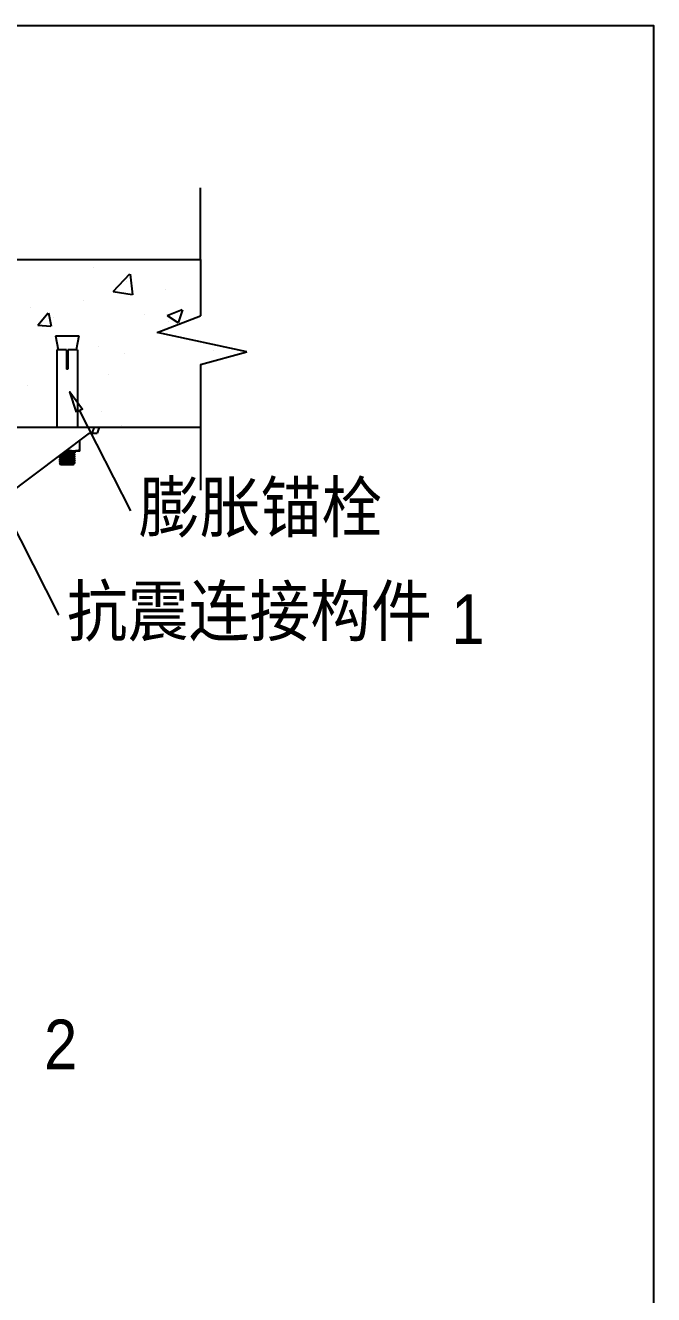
# Model space of a CAD drawing. Extents: x 921423 to 1291758, y 534425 to 1049953.
# Drawn here: x 1131773 to 1133991, y 863971 to 868450 of the extents above; entities that cross this region are included whole.
import ezdxf

# ---------------------------------------------------------------- set-up
doc = ezdxf.new("R2010")
doc.units = 0
doc.header["$LTSCALE"] = 1000
doc.header["$MEASUREMENT"] = 0
for name, color, linetype in [('02___PRT_ALL_AXES', 7, 'Continuous'), ('11122', 7, 'Continuous'), ('图框', 7, 'Continuous')]:
    doc.layers.add(name, color=color, linetype=linetype)
doc.styles.add('_TEL_DIM', font='SIMPLEX', dxfattribs={"width": 0.8, "height": 3.5, "bigfont": 'HZTXT'})

msp = doc.modelspace()

# ---------------------------------------------------------------- linework, layer by layer
at = {"color": 0, "linetype": 'Continuous'}
for p, q in [((1131883.5, 867305.1), (1131883.5, 867236.9)), ((1131917.5, 867305.1), (1131883.5, 867305.1)), ((1131917.5, 867305.1), (1131917.5, 867236.9)), ((1131922.1, 867305.1), (1131922.1, 867236.9)), ((1131956.2, 867305.1), (1131922.1, 867305.1)), ((1131956.2, 867305.1), (1131956.2, 867236.9)), ((1131883.4, 867236.9), (1131883.4, 867032)), ((1131883.5, 867236.9), (1131883.4, 867236.9)), ((1131922.1, 867236.9), (1131917.5, 867236.9)), ((1131956.2, 867236.9), (1131956.2, 867032)), ((1131956.2, 867236.9), (1131956.2, 867236.9)), ((1131612.5, 867032), (1132033.2, 867032)), ((1131703.6, 866788.4), (1131999.5, 867011.5)), ((1131999.5, 867011.5), (1132025.8, 867011.5)), ((1132015.1, 867032), (1132007.2, 867011.5)), ((1132033.2, 867032), (1132025.8, 867011.5)), ((1131892.5, 866925.4), (1131892.6, 866925.5)), ((1131892.5, 866925.4), (1131892.5, 866923.6)), ((1131892.6, 866923.5), (1131892.5, 866923.6)), ((1131892.5, 866918.1), (1131892.6, 866918.2)), ((1131892.5, 866918.1), (1131892.5, 866916.3)), ((1131892.6, 866916.2), (1131892.5, 866916.3)), ((1131892.6, 866931), (1131892.9, 866931.1)), ((1131892.6, 866930.8), (1131896.4, 866928.6)), ((1131896.5, 866927.8), (1131892.6, 866925.5)), ((1131892.6, 866923.5), (1131896.4, 866921.3)), ((1131896.5, 866920.5), (1131892.6, 866918.2)), ((1131892.6, 866916.2), (1131896.4, 866914)), ((1131896.5, 866913.2), (1131892.6, 866910.9)), ((1131896.4, 866928.6), (1131896.4, 866927.7)), ((1131896.4, 866921.3), (1131896.4, 866920.4)), ((1131896.4, 866914), (1131896.4, 866913.1)), ((1131896.5, 866920.5), (1131896.6, 866920.5)), ((1131896.5, 866913.2), (1131896.6, 866913.3)), ((1131914, 866947), (1131930.3, 866947.7)), ((1131942.7, 866924.7), (1131943.1, 866924.8)), ((1131942.8, 866939.3), (1131943.1, 866939.4)), ((1131942.9, 866946.6), (1131943.1, 866946.7)), ((1131943, 866917.5), (1131943.1, 866917.6)), ((1131943.1, 866946.7), (1131944.8, 866947.7)), ((1131943.1, 866939.4), (1131947.1, 866941.7)), ((1131943.1, 866932.1), (1131947.1, 866934.4)), ((1131943.1, 866924.8), (1131947.1, 866927.1)), ((1131943.1, 866917.6), (1131947.1, 866919.9)), ((1131943.1, 866910.3), (1131947.1, 866912.6)), ((1131943.2, 866945.9), (1131943.2, 866946.8)), ((1131947.1, 866943.7), (1131943.2, 866945.9)), ((1131943.2, 866938.6), (1131943.2, 866939.5)), ((1131947.1, 866936.4), (1131943.2, 866938.6)), ((1131943.2, 866931.3), (1131943.2, 866932.2)), ((1131947.1, 866929.1), (1131943.2, 866931.4)), ((1131943.2, 866924), (1131943.2, 866924.9)), ((1131947.1, 866921.8), (1131943.2, 866924.1)), ((1131943.2, 866916.8), (1131943.2, 866917.7)), ((1131947.1, 866914.6), (1131943.2, 866916.8)), ((1131947.1, 866943.6), (1131947.1, 866943.7)), ((1131947.1, 866943.6), (1131947.1, 866941.8)), ((1131947.1, 866941.7), (1131947.1, 866941.8)), ((1131947.1, 866936.3), (1131947.1, 866936.4)), ((1131947.1, 866936.3), (1131947.1, 866934.5)), ((1131947.1, 866934.4), (1131947.1, 866934.5)), ((1131947.1, 866929), (1131947.1, 866929.1)), ((1131947.1, 866929), (1131947.1, 866927.2)), ((1131947.1, 866927.1), (1131947.1, 866927.2)), ((1131947.1, 866921.8), (1131947.1, 866919.9)), ((1131947.1, 866921.8), (1131947.1, 866921.8)), ((1131947.1, 866919.9), (1131947.1, 866919.9)), ((1131947.1, 866914.5), (1131947.1, 866914.6)), ((1131947.1, 866914.5), (1131947.1, 866912.7)), ((1131947.1, 866912.6), (1131947.1, 866912.7)), ((1131892.5, 866910.8), (1131892.6, 866910.9)), ((1131892.5, 866910.8), (1131892.5, 866909)), ((1131892.6, 866908.9), (1131892.5, 866909)), ((1131892.6, 866908.9), (1131896.4, 866906.7)), ((1131896.5, 866905.9), (1131893.1, 866903.9)), ((1131893.1, 866903.9), (1131893.1, 866903.9)), ((1131897, 866899.9), (1131893.1, 866903.9)), ((1131896.4, 866906.7), (1131896.4, 866905.8)), ((1131896.5, 866905.9), (1131896.6, 866906)), ((1131942.6, 866899.9), (1131897, 866899.9)), ((1131939.1, 866904.5), (1131900.5, 866904.5)), ((1131922.9, 866900.5), (1131905.6, 866900.5)), ((1131942.6, 866899.9), (1131944.2, 866901.6)), ((1131943, 866910.2), (1131943.1, 866910.3)), ((1131943.1, 866903), (1131947.1, 866905.3)), ((1131943.2, 866909.5), (1131943.2, 866910.4)), ((1131947.1, 866907.3), (1131943.2, 866909.5)), ((1131943.2, 866902.2), (1131943.2, 866903.1)), ((1131943.6, 866902), (1131943.2, 866902.2)), ((1131944.2, 866901.6), (1131943.6, 866902)), ((1131944.2, 866901.6), (1131944.2, 866901.6)), ((1131947.1, 866907.2), (1131947.1, 866907.3)), ((1131947.1, 866905.4), (1131947.1, 866905.3))]:
    msp.add_line(p, q, dxfattribs=at)
at = {"color": 0}
for points in [[(1132390.7, 867623.6), (1132390.7, 867877.4)], [(1132390.7, 867623.6), (1132390.7, 867425.4)], [(1132238.4, 867366.5), (1132390.7, 867425.4)], [(1132554.6, 867297.9), (1132238.4, 867366.5)], [(1132390.7, 867254), (1132554.6, 867297.9)], [(1132390.7, 867254), (1132390.7, 867032)], [(1132390.7, 867032), (1132390.7, 866809.9)]]:
    msp.add_lwpolyline(points, dxfattribs=at)
at = {"color": 4}
msp.add_lwpolyline([(1131952.6, 867085.1), (1131929.9, 867157.1), (1131974.7, 867096.3)], close=True, dxfattribs=at)
at = {"color": 4, "extrusion": (0.891649, 0.452728, 0)}
for points, elevation in [([(260668.1, 0), (260272.4, 0)], 1401870.2), ([(260455.8, 0), (260060.1, 0)], 1401477.6)]:
    msp.add_lwpolyline(points, dxfattribs=dict(at, elevation=elevation))
at = {"color": 4, "extrusion": (0, 1, 0)}
for points, elevation in [([(-1132142.8, 0), (-1132143, 0)], 866737.9), ([(-1131888.8, 0), (-1131889, 0)], 866370.8)]:
    msp.add_lwpolyline(points, dxfattribs=dict(at, elevation=elevation))
at = {"color": 0, "linetype": 'Continuous'}
for points, knots in [([(1131892.5, 866923.6), (1131892.5, 866923.6), (1131892.7, 866923.7), (1131892.9, 866923.8), (1131893, 866923.8)], [0, 0, 0, 0, 0.298239, 1, 1, 1, 1]), ([(1131892.5, 866916.3), (1131892.5, 866916.4), (1131892.7, 866916.5), (1131892.9, 866916.5), (1131893, 866916.5)], [0, 0, 0, 0, 0.298239, 1, 1, 1, 1]), ([(1131892.6, 866925.5), (1131892.9, 866925.7), (1131894.1, 866925.8), (1131896.4, 866926.1), (1131899.8, 866926.3), (1131906.2, 866926.6), (1131915.3, 866927), (1131922.9, 866927.4), (1131926.9, 866927.5)], [0, 0, 0, 0, 0.032638, 0.101442, 0.203432, 0.333776, 0.653535, 1, 1, 1, 1]), ([(1131892.6, 866918.2), (1131892.8, 866918.4), (1131893.8, 866918.5), (1131895.6, 866918.7), (1131898.3, 866918.9), (1131903.3, 866919.2), (1131910.9, 866919.6), (1131920.6, 866920), (1131928.9, 866920.3), (1131935.1, 866920.6), (1131939.1, 866920.8), (1131942.3, 866921.1), (1131944.8, 866921.2), (1131946.1, 866921.5), (1131947.1, 866921.6), (1131947.1, 866921.7)], [0, 0, 0, 0, 0.016512, 0.050292, 0.100301, 0.164763, 0.327307, 0.514583, 0.699638, 0.782888, 0.85584, 0.915856, 0.960781, 0.989043, 1, 1, 1, 1]), ([(1131892.6, 866910.9), (1131892.8, 866911.1), (1131893.8, 866911.2), (1131895.6, 866911.4), (1131898.3, 866911.6), (1131903.3, 866911.9), (1131910.9, 866912.3), (1131920.6, 866912.7), (1131928.9, 866913), (1131935.1, 866913.3), (1131939.1, 866913.5), (1131942.3, 866913.8), (1131944.8, 866913.9), (1131946.1, 866914.2), (1131947.1, 866914.3), (1131947.1, 866914.5)], [0, 0, 0, 0, 0.01651, 0.050286, 0.10029, 0.164748, 0.327289, 0.514557, 0.699619, 0.782875, 0.855829, 0.915847, 0.960775, 0.989041, 1, 1, 1, 1]), ([(1131892.9, 866931.1), (1131894.3, 866931.4), (1131898.5, 866931.6), (1131906, 866932.1), (1131915.9, 866932.5), (1131923.2, 866932.8), (1131926.9, 866933)], [0, 0, 0, 0, 0.125707, 0.362555, 0.671189, 1, 1, 1, 1]), ([(1131893, 866923.8), (1131894.2, 866924.1), (1131897.6, 866924.3), (1131903.8, 866924.7), (1131912.1, 866925.1), (1131921.4, 866925.5), (1131930.5, 866925.9), (1131938.2, 866926.1), (1131943.5, 866926.8), (1131946.3, 866926.7), (1131947.1, 866927.1)], [0, 0, 0, 0, 0.066545, 0.187525, 0.347688, 0.52668, 0.701727, 0.850561, 0.954288, 1, 1, 1, 1]), ([(1131893, 866916.5), (1131894.2, 866916.8), (1131897.6, 866917), (1131903.8, 866917.4), (1131912.1, 866917.8), (1131921.4, 866918.2), (1131930.5, 866918.6), (1131938.2, 866918.9), (1131943.5, 866919.5), (1131946.3, 866919.4), (1131947.1, 866919.9)], [0, 0, 0, 0, 0.066545, 0.187525, 0.347688, 0.52668, 0.701727, 0.850561, 0.954288, 1, 1, 1, 1]), ([(1131893, 866909.2), (1131894.2, 866909.5), (1131897.6, 866909.7), (1131903.8, 866910.1), (1131912.1, 866910.5), (1131921.4, 866910.9), (1131930.5, 866911.3), (1131938.2, 866911.6), (1131943.5, 866912.2), (1131946.3, 866912.2), (1131947.1, 866912.6)], [0, 0, 0, 0, 0.066545, 0.187525, 0.347688, 0.52668, 0.701727, 0.850561, 0.954288, 1, 1, 1, 1]), ([(1131895.6, 866933.3), (1131899.9, 866933.6), (1131907.1, 866934), (1131917.3, 866934.4), (1131926, 866934.8), (1131933.9, 866935.1), (1131939.8, 866935.4), (1131943.4, 866935.7), (1131945.4, 866935.9), (1131946.4, 866936.1), (1131947.1, 866936.2), (1131947.1, 866936.3)], [0, 0, 0, 0, 0.250517, 0.419044, 0.592957, 0.753469, 0.883207, 0.931995, 0.968222, 0.99097, 1, 1, 1, 1]), ([(1131896.4, 866928.6), (1131896.4, 866928.8), (1131897.6, 866928.9), (1131899.1, 866929.2), (1131902.1, 866929.4), (1131905.8, 866929.7), (1131910.3, 866929.9), (1131917.1, 866930.3), (1131922.3, 866930.5), (1131925.9, 866930.7)], [0, 0, 0, 0, 0.022535, 0.084109, 0.182504, 0.312746, 0.468097, 0.640481, 1, 1, 1, 1]), ([(1131896.4, 866921.3), (1131896.4, 866921.5), (1131897.2, 866921.6), (1131898.2, 866921.8), (1131900.2, 866922), (1131903.9, 866922.3), (1131909.8, 866922.6), (1131917.6, 866923), (1131925.8, 866923.4), (1131933.1, 866923.8), (1131938.7, 866924.2), (1131941.7, 866924.5), (1131942.7, 866924.7)], [0, 0, 0, 0, 0.009661, 0.035285, 0.076606, 0.132329, 0.27916, 0.456237, 0.63989, 0.80556, 0.931127, 1, 1, 1, 1]), ([(1131896.4, 866914), (1131896.4, 866914.2), (1131897.2, 866914.3), (1131898.2, 866914.5), (1131900.3, 866914.7), (1131904.2, 866915), (1131910.3, 866915.4), (1131918.3, 866915.8), (1131926.6, 866916.2), (1131933.9, 866916.5), (1131939.2, 866917), (1131942.1, 866917.2), (1131943, 866917.5)], [0, 0, 0, 0, 0.00996, 0.036465, 0.079183, 0.136713, 0.287797, 0.468792, 0.654522, 0.819152, 0.939813, 1, 1, 1, 1]), ([(1131896.5, 866927.8), (1131896.8, 866927.9), (1131897.9, 866928.1), (1131899.9, 866928.3), (1131902.8, 866928.6), (1131908.2, 866928.9), (1131916, 866929.3), (1131922.5, 866929.6), (1131925.9, 866929.8)], [0, 0, 0, 0, 0.034602, 0.104637, 0.207191, 0.337502, 0.655794, 1, 1, 1, 1]), ([(1131896.6, 866920.5), (1131897.5, 866920.9), (1131900.3, 866921), (1131905.5, 866921.5), (1131912.9, 866921.9), (1131921.2, 866922.3), (1131929.3, 866922.7), (1131935.4, 866923), (1131939.3, 866923.4), (1131941.4, 866923.5), (1131942.4, 866923.8), (1131943.2, 866923.9), (1131943.2, 866924)], [0, 0, 0, 0, 0.058178, 0.177696, 0.342072, 0.528279, 0.710185, 0.862261, 0.920214, 0.963261, 0.989972, 1, 1, 1, 1]), ([(1131896.6, 866913.3), (1131897.5, 866913.6), (1131900.3, 866913.7), (1131905.6, 866914.2), (1131912.9, 866914.6), (1131921.2, 866915), (1131929.3, 866915.4), (1131935.4, 866915.8), (1131939.3, 866916.1), (1131941.4, 866916.3), (1131942.4, 866916.5), (1131943.2, 866916.6), (1131943.2, 866916.8)], [0, 0, 0, 0, 0.058612, 0.178378, 0.342809, 0.528913, 0.710622, 0.862483, 0.920345, 0.96332, 0.989987, 1, 1, 1, 1]), ([(1131898.6, 866935.5), (1131902.2, 866935.9), (1131908.3, 866936.2), (1131917, 866936.7), (1131924.6, 866937), (1131931.6, 866937.4), (1131936.8, 866937.7), (1131940, 866938), (1131941.7, 866938.2), (1131942.5, 866938.4), (1131943.2, 866938.5), (1131943.2, 866938.6)], [0, 0, 0, 0, 0.242212, 0.410983, 0.587038, 0.750409, 0.882592, 0.932139, 0.968703, 0.991337, 1, 1, 1, 1]), ([(1131900, 866936.5), (1131903.5, 866936.9), (1131911.6, 866937.3), (1131923.7, 866937.9), (1131933.8, 866938.4), (1131940, 866938.9), (1131942.1, 866939.1), (1131942.8, 866939.3)], [0, 0, 0, 0, 0.245076, 0.566382, 0.851214, 0.947229, 1, 1, 1, 1]), ([(1131903.6, 866939.2), (1131908.1, 866939.5), (1131917.3, 866939.9), (1131928.6, 866940.3), (1131937, 866940.8), (1131941.8, 866941), (1131944.9, 866941.4), (1131946.6, 866941.5), (1131947.1, 866941.7)], [0, 0, 0, 0, 0.308827, 0.635169, 0.776179, 0.888767, 0.965062, 1, 1, 1, 1]), ([(1131906.3, 866941.2), (1131910.8, 866941.4), (1131917.6, 866941.7), (1131926.7, 866942.1), (1131933.1, 866942.4), (1131938.6, 866942.7), (1131942.5, 866942.9), (1131944.8, 866943.1), (1131946, 866943.3), (1131946.7, 866943.4), (1131947.1, 866943.5), (1131947.1, 866943.6)], [0, 0, 0, 0, 0.331322, 0.502681, 0.662547, 0.8002, 0.906455, 0.945524, 0.974313, 0.992427, 1, 1, 1, 1]), ([(1131909.3, 866943.5), (1131913.2, 866943.7), (1131919, 866944), (1131926.5, 866944.4), (1131931.9, 866944.7), (1131936.3, 866945), (1131940, 866945.2), (1131941.7, 866945.6), (1131943.2, 866945.6), (1131943.2, 866945.9)], [0, 0, 0, 0, 0.339084, 0.51131, 0.670531, 0.806527, 0.910603, 0.976207, 1, 1, 1, 1]), ([(1131910.7, 866944.5), (1131914.1, 866944.7), (1131920.9, 866945), (1131930.3, 866945.5), (1131937.6, 866946), (1131941.6, 866946.2), (1131942.9, 866946.6)], [0, 0, 0, 0, 0.320091, 0.632804, 0.875522, 1, 1, 1, 1]), ([(1131925.9, 866930.7), (1131928, 866930.8), (1131932, 866931.1), (1131937.2, 866931.3), (1131940.7, 866931.8), (1131942.6, 866931.8), (1131943.1, 866932.1)], [0, 0, 0, 0, 0.376983, 0.686674, 0.900671, 1, 1, 1, 1]), ([(1131925.9, 866929.8), (1131928.2, 866929.9), (1131932.3, 866930.1), (1131937.2, 866930.5), (1131940.2, 866930.7), (1131941.8, 866930.9), (1131942.6, 866931.1), (1131943.2, 866931.2), (1131943.2, 866931.3)], [0, 0, 0, 0, 0.398329, 0.71773, 0.836924, 0.924724, 0.979055, 1, 1, 1, 1]), ([(1131926.9, 866933), (1131929.4, 866933.1), (1131934.1, 866933.3), (1131940.2, 866933.6), (1131944.3, 866934.1), (1131946.5, 866934.1), (1131947.1, 866934.4)], [0, 0, 0, 0, 0.380207, 0.691469, 0.904544, 1, 1, 1, 1]), ([(1131926.9, 866927.5), (1131931.2, 866927.7), (1131937.8, 866928.2), (1131944.4, 866928.3), (1131946.7, 866928.8)], [0, 0, 0, 0, 0.654767, 1, 1, 1, 1]), ([(1131946.7, 866928.8), (1131946.8, 866928.9), (1131946.9, 866928.9), (1131947.1, 866929), (1131947.1, 866929)], [0, 0, 0, 0, 0.697807, 1, 1, 1, 1]), ([(1131947.1, 866943.6), (1131947.1, 866943.6), (1131947.1, 866943.6), (1131947.1, 866943.6), (1131947.1, 866943.6)], [0, 0, 0, 0, 0.504695, 1, 1, 1, 1]), ([(1131947.1, 866936.3), (1131947.1, 866936.3), (1131947.1, 866936.3), (1131947.1, 866936.3), (1131947.1, 866936.3)], [0, 0, 0, 0, 0.504683, 1, 1, 1, 1]), ([(1131947.1, 866921.7), (1131947.1, 866921.7), (1131947.1, 866921.8), (1131947.1, 866921.8), (1131947.1, 866921.8)], [0, 0, 0, 0, 0.504685, 1, 1, 1, 1]), ([(1131947.1, 866914.5), (1131947.1, 866914.5), (1131947.1, 866914.5), (1131947.1, 866914.5), (1131947.1, 866914.5)], [0, 0, 0, 0, 0.504701, 1, 1, 1, 1]), ([(1131892.5, 866909), (1131892.5, 866909.1), (1131892.7, 866909.2), (1131892.9, 866909.2), (1131893, 866909.2)], [0, 0, 0, 0, 0.298239, 1, 1, 1, 1]), ([(1131900.5, 866904.5), (1131898.7, 866904.4), (1131896.5, 866904.4), (1131894, 866904.1), (1131893.3, 866904), (1131893.1, 866903.9)], [0, 0, 0, 0, 0.708548, 0.909958, 1, 1, 1, 1]), ([(1131896.4, 866906.7), (1131897.3, 866907.2), (1131899.3, 866907.3), (1131903.1, 866907.7), (1131908, 866907.9), (1131913.9, 866908.3), (1131919.7, 866908.5), (1131925.5, 866908.8), (1131931.4, 866909.2), (1131936.2, 866909.4), (1131940.1, 866909.8), (1131942.1, 866909.9), (1131943, 866910.2)], [0, 0, 0, 0, 0.062158, 0.1246, 0.249703, 0.374756, 0.499823, 0.624889, 0.749951, 0.87503, 0.937526, 1, 1, 1, 1]), ([(1131896.6, 866906), (1131897.5, 866906.3), (1131900.3, 866906.4), (1131905.6, 866907), (1131913, 866907.3), (1131921.2, 866907.7), (1131929.3, 866908.1), (1131935.4, 866908.5), (1131939.3, 866908.8), (1131941.4, 866909), (1131942.4, 866909.2), (1131943.2, 866909.3), (1131943.2, 866909.5)], [0, 0, 0, 0, 0.059088, 0.179125, 0.343617, 0.529608, 0.7111, 0.862726, 0.920487, 0.963385, 0.990003, 1, 1, 1, 1]), ([(1131900.5, 866904.5), (1131905.2, 866904.7), (1131912.5, 866905.1), (1131922.4, 866905.5), (1131930, 866905.8), (1131936.6, 866906.1), (1131941.4, 866906.4), (1131944.3, 866906.7), (1131945.8, 866906.8), (1131946.6, 866907), (1131947.1, 866907.1), (1131947.1, 866907.2)], [0, 0, 0, 0, 0.299524, 0.470902, 0.637339, 0.784538, 0.89987, 0.942383, 0.973522, 0.992698, 1, 1, 1, 1]), ([(1131905.6, 866900.5), (1131908.2, 866900.9), (1131919.3, 866902.4), (1131930.5, 866903.3), (1131939.1, 866904.5)], [0, 0, 0, 0, 0.228606, 1, 1, 1, 1]), ([(1131905.6, 866900.5), (1131909.4, 866900.8), (1131917.3, 866901.2), (1131927, 866901.6), (1131934.2, 866902), (1131938.4, 866902.3), (1131941.2, 866902.7), (1131942.7, 866902.8), (1131943.1, 866903)], [0, 0, 0, 0, 0.304889, 0.630053, 0.771514, 0.885161, 0.963036, 1, 1, 1, 1]), ([(1131922.9, 866900.5), (1131925.6, 866900.6), (1131930.4, 866900.9), (1131936.1, 866901.2), (1131939.6, 866901.5), (1131941.5, 866901.7), (1131942.5, 866901.9), (1131943.2, 866902), (1131943.2, 866902.2)], [0, 0, 0, 0, 0.390521, 0.711795, 0.833252, 0.923178, 0.978903, 1, 1, 1, 1]), ([(1131944.2, 866901.6), (1131944.1, 866901.4), (1131943.5, 866901.5), (1131942.3, 866901.3), (1131940.3, 866901.2), (1131936.5, 866901), (1131930.7, 866900.8), (1131925.7, 866900.6), (1131922.9, 866900.5)], [0, 0, 0, 0, 0.024453, 0.083188, 0.174881, 0.296862, 0.61587, 1, 1, 1, 1]), ([(1131947.1, 866905.3), (1131946.4, 866904.9), (1131943.5, 866904.9), (1131941, 866904.6), (1131939.1, 866904.5)], [0, 0, 0, 0, 0.306014, 1, 1, 1, 1])]:
    msp.add_open_spline(points, degree=3, knots=knots, dxfattribs=at)
at = {"layer": '02___PRT_ALL_AXES', "color": 0, "linetype": 'Continuous'}
for p, q in [((1127384.3, 867623.6), (1132390.7, 867623.6)), ((1131878.8, 867355.2), (1131888.2, 867305.1)), ((1131878.8, 867355.2), (1131960.8, 867355.2)), ((1131960.8, 867355.2), (1131951.4, 867305.1)), ((1131917.5, 867282.4), (1131922.1, 867282.4)), ((1127384.3, 867032), (1132390.7, 867032)), ((1131965.3, 866947.7), (1131965.3, 866985.7)), ((1131892.5, 866925.4), (1131892.5, 866923.6)), ((1131892.5, 866918.1), (1131892.5, 866916.3)), ((1131965.3, 866947.7), (1131914.9, 866947.7)), ((1131947.1, 866943.6), (1131947.1, 866941.8)), ((1131947.1, 866936.3), (1131947.1, 866934.5)), ((1131947.1, 866929), (1131947.1, 866927.2)), ((1131947.1, 866921.8), (1131947.1, 866919.9)), ((1131947.1, 866914.5), (1131947.1, 866912.7)), ((1131892.5, 866910.8), (1131892.5, 866909)), ((1131947.1, 866907.2), (1131947.1, 866905.4))]:
    msp.add_line(p, q, dxfattribs=at)
for points, knots in [([(1131942.6, 866947.7), (1131936.9, 866947.7), (1131929.3, 866948.9), (1131922, 866951.1), (1131920.2, 866951.7)], [0, 0, 0, 0, 0.748144, 1, 1, 1, 1]), ([(1131965.3, 866951.8), (1131963.5, 866951.2), (1131956.1, 866948.9), (1131948.4, 866947.7), (1131942.6, 866947.7)], [0, 0, 0, 0, 0.2519, 1, 1, 1, 1])]:
    msp.add_open_spline(points, degree=3, knots=knots, dxfattribs=at)
at = {"layer": '11122'}
msp.add_lwpolyline([(1125091.6, 868450.3), (1133990.7, 868450.3), (1133990.7, 857423.4), (1125091.6, 857423.4)], close=True, dxfattribs=at)
at = {"layer": '图框', "color": 0}
for p, q in [((1132013, 867595.5), (1132013, 867595.5)), ((1132082.4, 867511.5), (1132141.5, 867573.1)), ((1132130.6, 867544.8), (1132130.6, 867544.8)), ((1132152.3, 867499.9), (1132144, 867571.9)), ((1132082.4, 867511.5), (1132149.8, 867501.1)), ((1132266.6, 867517.6), (1132266.6, 867517.6)), ((1131789.4, 867454.8), (1131789.4, 867454.8)), ((1131979.3, 867479.8), (1131979.3, 867479.8)), ((1131816.6, 867392.3), (1131853.2, 867435.9)), ((1131864.4, 867387.4), (1131855.6, 867434.9)), ((1131871.3, 867420.6), (1131871.3, 867420.6)), ((1132194.8, 867429), (1132194.8, 867429)), ((1132272.8, 867426.9), (1132325.9, 867447.3)), ((1132272.8, 867426.9), (1132310.5, 867401.4)), ((1132313, 867400.5), (1132328.4, 867446.3)), ((1131816.6, 867392.3), (1131861.9, 867388.4)), ((1132276.2, 867403.5), (1132276.2, 867403.5)), ((1132031.3, 867318.7), (1132031.3, 867318.7)), ((1132121.4, 867292.3), (1132121.4, 867292.3)), ((1132436.2, 867301.6), (1132436.2, 867301.6)), ((1131779.8, 867180.6), (1131779.8, 867180.6)), ((1132067.1, 867218.5), (1132067.1, 867218.5)), ((1132042.1, 867087.6), (1132042.1, 867087.6)), ((1132112.1, 867039.8), (1132112.1, 867039.8))]:
    msp.add_line(p, q, dxfattribs=at)

# ---------------------------------------------------------------- texts
at = {"color": 4, "char_height": 175, "attachment_point": 1, "style": '_TEL_DIM'}
for s, insert, width in [('\\fￋￎￌﾣﾤ|b0|i0|c134|p2;\\W0.9000000000;\\T1.0000000000;\\o\\l膨胀锚栓', (1132173.1, 866837.6), 999.25), ('\\fￋￎￌﾣﾤ|b0|i0|c134|p2;\\W0.9000000000;\\T1.0000000000;\\o\\l抗震连接构件', (1131919.1, 866470.9), 1447.25), ('\\Fﾷￂￋￎ_GB2312;\\W0.9000000000;\\T1.0000000000;\\o\\l1', (1133276.5, 866441.8), 195.811), ('\\Fﾷￂￋￎ_GB2312;\\W0.9000000000;\\T1.0000000000;\\o\\l2', (1131838.7, 864941.5), 200.919)]:
    msp.add_mtext(s, dxfattribs=dict(at, insert=insert, width=width))

doc.saveas('drawing.dxf')
